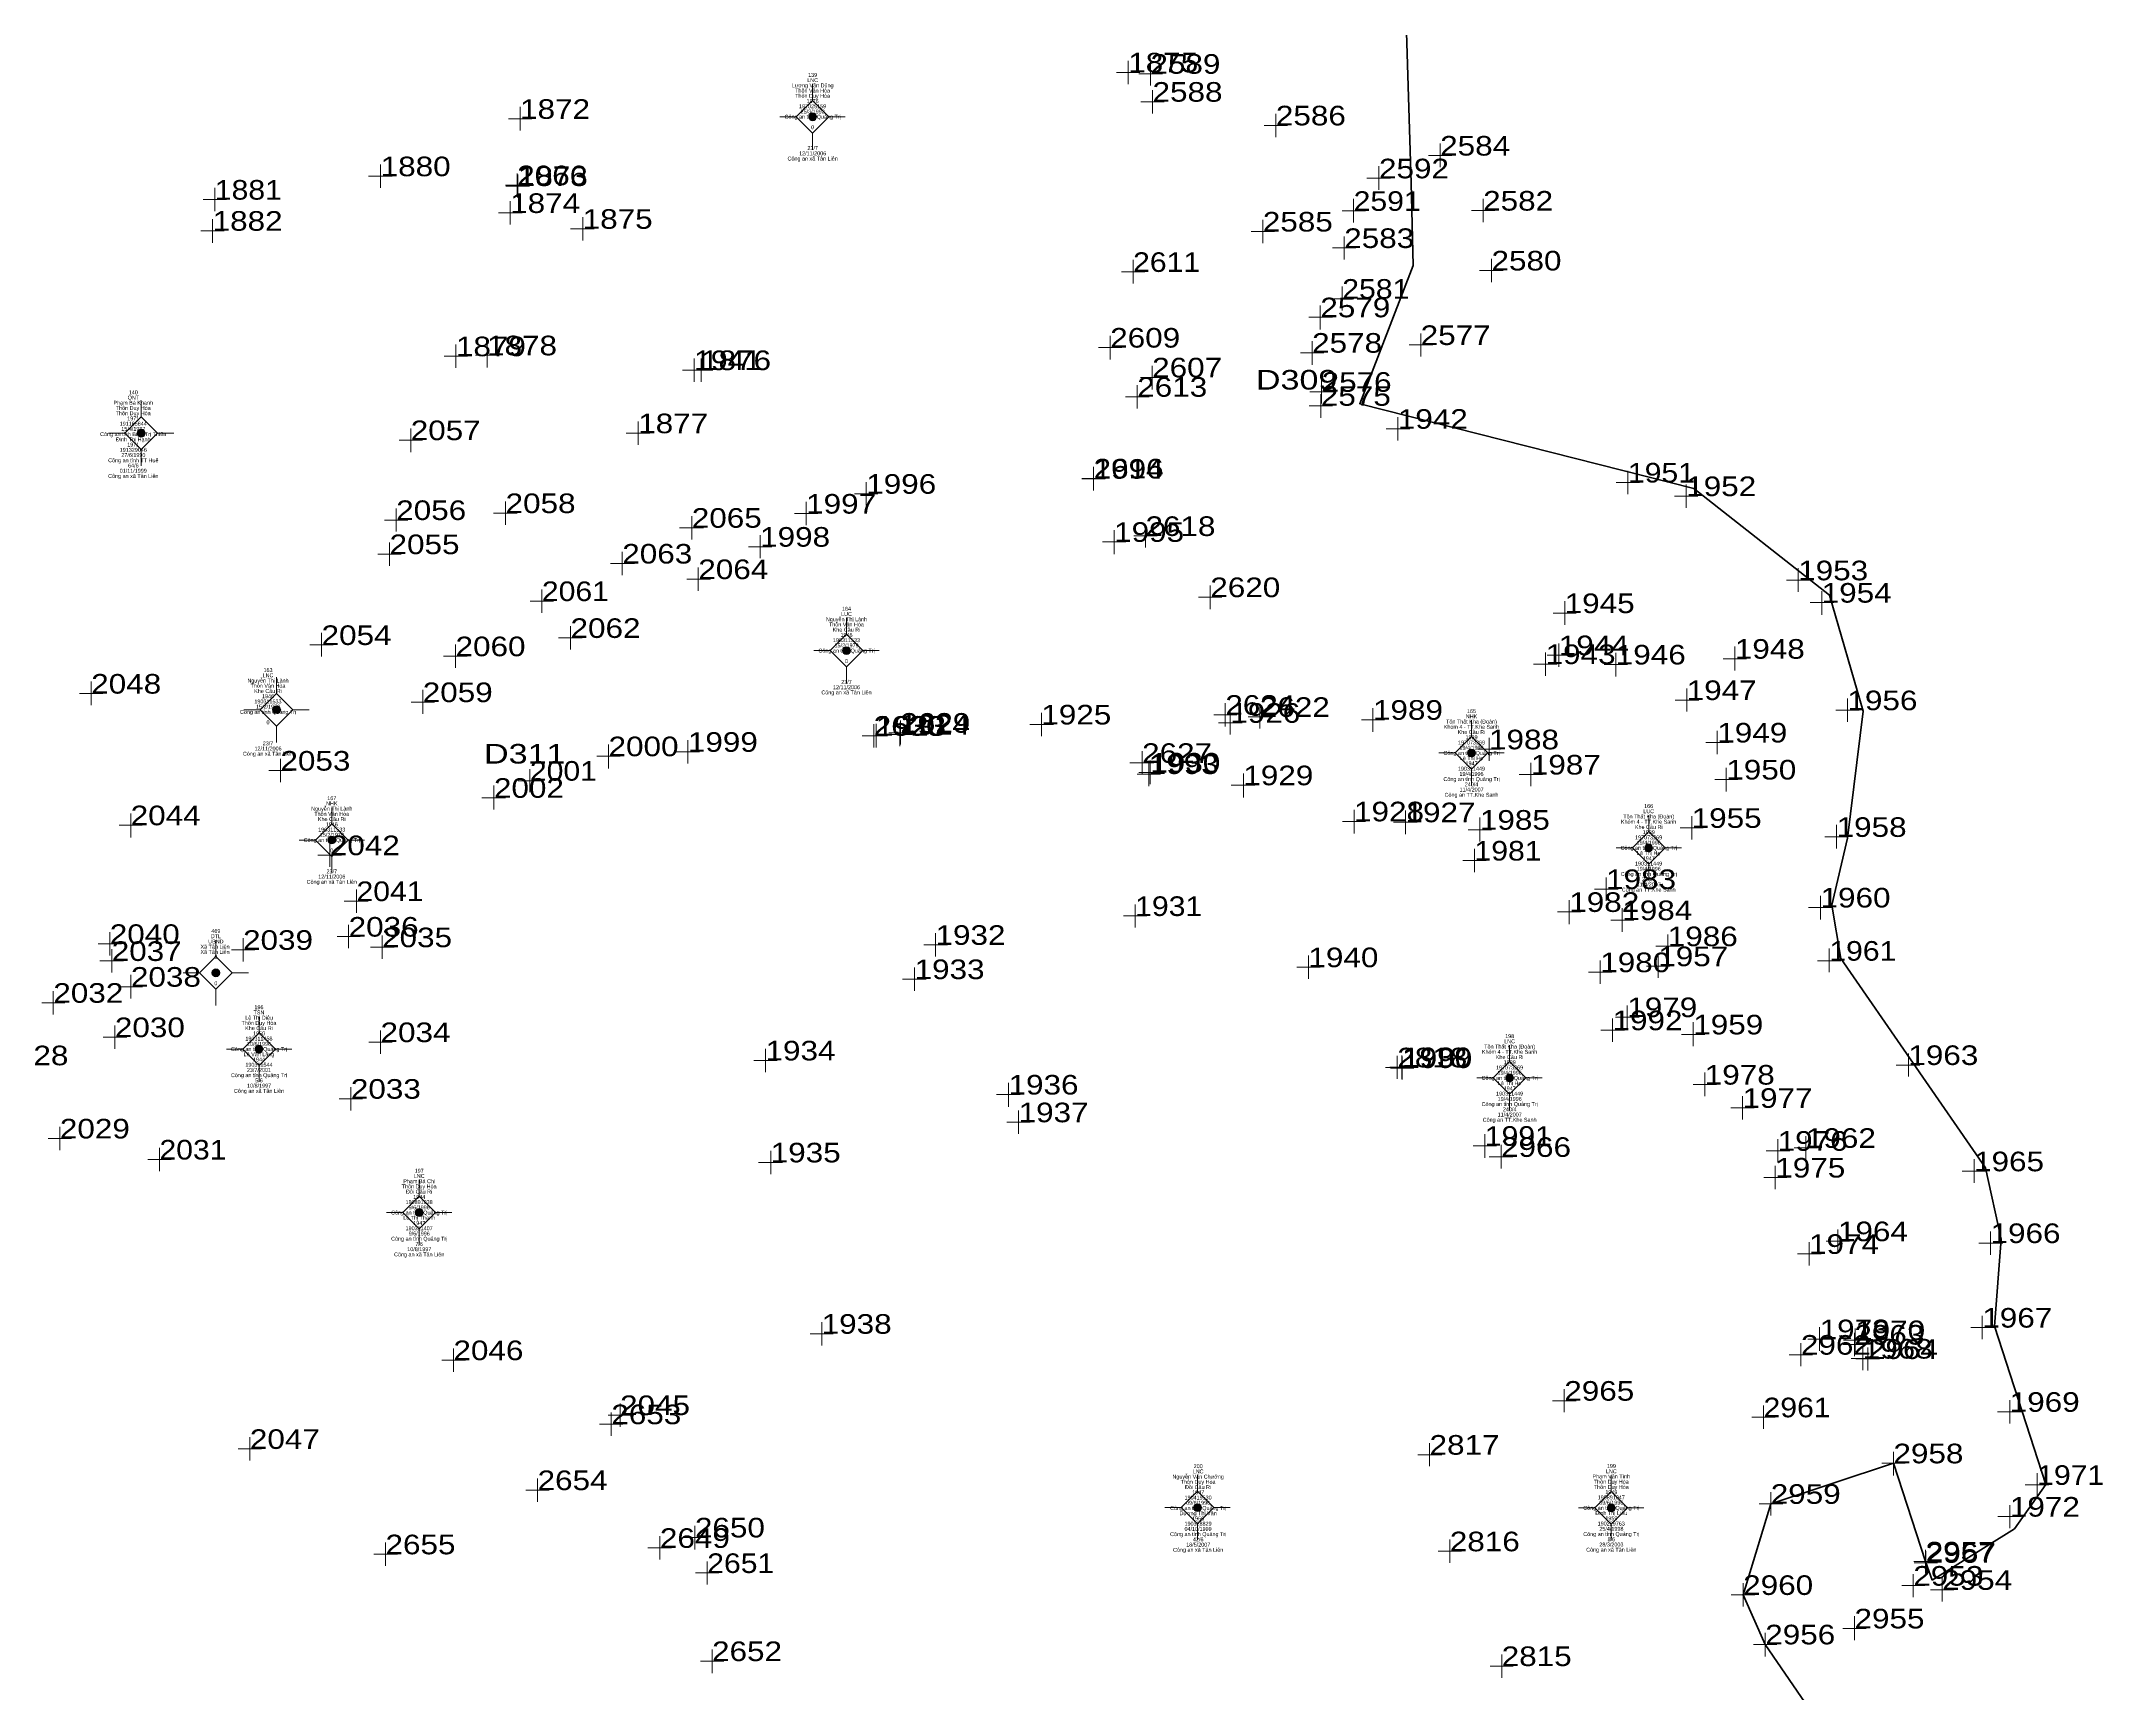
# Model space of a CAD drawing. Header units: metres. Extents: x 548949 to 550221, y 1836732 to 1838051.
# Drawn here: x 549874.5 to 550032.3, y 1837629.3 to 1837755.7 of the extents above; entities that cross this region are included whole.
import ezdxf
from ezdxf.enums import TextEntityAlignment as Align

# ---------------------------------------------------------------- set-up
doc = ezdxf.new("R2010")
doc.units = ezdxf.units.M
doc.header["$LTSCALE"] = 0.12
for name, color, linetype, lineweight in [('11', 7, 'Continuous', 13), ('4', 7, 'Continuous', 13), ('52', 7, 'Continuous', 35)]:
    doc.layers.add(name, color=color, linetype=linetype, lineweight=lineweight)
doc.layers.add('15', color=7, linetype='Continuous')
doc.layers.add('5', color=7, linetype='Continuous')

msp = doc.modelspace()

# ---------------------------------------------------------------- hatches: boundary and pattern name
at = {"layer": '11'}
for points in [[(549933.8795, 1837749.95, 1), (549933.2795, 1837749.95, 1)], [(549882.4995, 1837725.74, 1), (549881.8995, 1837725.74, 1)], [(549936.4695, 1837709.11, 1), (549935.8695, 1837709.11, 1)], [(549892.8495, 1837704.59, 1), (549892.2495, 1837704.59, 1)], [(549984.2995, 1837701.28, 1), (549983.6995, 1837701.28, 1)], [(549897.0795, 1837694.62, 1), (549896.4795, 1837694.62, 1)], [(549997.8595, 1837694.02, 1), (549997.2595, 1837694.02, 1)], [(549888.2095, 1837684.46, 1), (549887.6095, 1837684.46, 1)], [(549891.5095, 1837678.63, 1), (549890.9095, 1837678.63, 1)], [(549987.2195, 1837676.42, 1), (549986.6195, 1837676.42, 1)], [(549903.7695, 1837666.12, 1), (549903.1695, 1837666.12, 1)], [(549963.3295, 1837643.55, 1), (549962.7295, 1837643.55, 1)], [(549994.9995, 1837643.53, 1), (549994.3995, 1837643.53, 1)]]:
    msp.add_hatch(color=256, dxfattribs=at).paths.add_polyline_path(points)

# ---------------------------------------------------------------- linework, layer by layer
for p, q in [((549933.58, 1837752.45), (549933.58, 1837751.2)), ((549932.33, 1837749.95), (549931.08, 1837749.95)), ((549936.08, 1837749.95), (549934.83, 1837749.95)), ((549933.58, 1837748.7), (549933.58, 1837747.45)), ((549882.2, 1837728.24), (549882.2, 1837726.99)), ((549880.95, 1837725.74), (549879.7, 1837725.74)), ((549882.2, 1837724.49), (549882.2, 1837723.24)), ((549884.7, 1837725.74), (549883.45, 1837725.74)), ((549936.17, 1837711.61), (549936.17, 1837710.36)), ((549934.92, 1837709.11), (549933.67, 1837709.11)), ((549938.67, 1837709.11), (549937.42, 1837709.11)), ((549892.55, 1837707.09), (549892.55, 1837705.84)), ((549936.17, 1837707.86), (549936.17, 1837706.61)), ((549891.3, 1837704.59), (549890.05, 1837704.59)), ((549895.05, 1837704.59), (549893.8, 1837704.59)), ((549892.55, 1837703.34), (549892.55, 1837702.09)), ((549984, 1837703.78), (549984, 1837702.53)), ((549982.75, 1837701.28), (549981.5, 1837701.28)), ((549986.5, 1837701.28), (549985.25, 1837701.28)), ((549984, 1837700.03), (549984, 1837698.78)), ((549896.78, 1837697.12), (549896.78, 1837695.87)), ((549997.56, 1837696.52), (549997.56, 1837695.27)), ((549895.53, 1837694.62), (549894.28, 1837694.62)), ((549899.28, 1837694.62), (549898.03, 1837694.62)), ((549896.78, 1837693.37), (549896.78, 1837692.12)), ((549996.31, 1837694.02), (549995.06, 1837694.02)), ((549997.56, 1837692.77), (549997.56, 1837691.52)), ((550000.06, 1837694.02), (549998.81, 1837694.02)), ((549887.91, 1837686.96), (549887.91, 1837685.71)), ((549886.66, 1837684.46), (549885.41, 1837684.46)), ((549890.41, 1837684.46), (549889.16, 1837684.46)), ((549887.91, 1837683.21), (549887.91, 1837681.96)), ((549891.21, 1837681.13), (549891.21, 1837679.88)), ((549889.96, 1837678.63), (549888.71, 1837678.63)), ((549893.71, 1837678.63), (549892.46, 1837678.63)), ((549986.92, 1837678.92), (549986.92, 1837677.67)), ((549891.21, 1837677.38), (549891.21, 1837676.13)), ((549985.67, 1837676.42), (549984.42, 1837676.42)), ((549989.42, 1837676.42), (549988.17, 1837676.42)), ((549986.92, 1837675.17), (549986.92, 1837673.92)), ((549903.47, 1837668.62), (549903.47, 1837667.37)), ((549902.22, 1837666.12), (549900.97, 1837666.12)), ((549905.97, 1837666.12), (549904.72, 1837666.12)), ((549903.47, 1837664.87), (549903.47, 1837663.62)), ((549963.03, 1837646.05), (549963.03, 1837644.8)), ((549994.7, 1837646.03), (549994.7, 1837644.78)), ((549961.78, 1837643.55), (549960.53, 1837643.55)), ((549963.03, 1837642.3), (549963.03, 1837641.05)), ((549965.53, 1837643.55), (549964.28, 1837643.55)), ((549993.45, 1837643.53), (549992.2, 1837643.53)), ((549994.7, 1837642.28), (549994.7, 1837641.03)), ((549997.2, 1837643.53), (549995.95, 1837643.53))]:
    msp.add_line(p, q, dxfattribs=at)
for points in [[(549933.58, 1837751.2), (549932.33, 1837749.95), (549933.58, 1837748.7), (549934.83, 1837749.95)], [(549882.2, 1837726.99), (549880.95, 1837725.74), (549882.2, 1837724.49), (549883.45, 1837725.74)], [(549936.17, 1837710.36), (549934.92, 1837709.11), (549936.17, 1837707.86), (549937.42, 1837709.11)], [(549892.55, 1837705.84), (549891.3, 1837704.59), (549892.55, 1837703.34), (549893.8, 1837704.59)], [(549984, 1837702.53), (549982.75, 1837701.28), (549984, 1837700.03), (549985.25, 1837701.28)], [(549896.78, 1837695.87), (549895.53, 1837694.62), (549896.78, 1837693.37), (549898.03, 1837694.62)], [(549997.56, 1837695.27), (549996.31, 1837694.02), (549997.56, 1837692.77), (549998.81, 1837694.02)], [(549887.91, 1837685.71), (549886.66, 1837684.46), (549887.91, 1837683.21), (549889.16, 1837684.46)], [(549891.21, 1837679.88), (549889.96, 1837678.63), (549891.21, 1837677.38), (549892.46, 1837678.63)], [(549986.92, 1837677.67), (549985.67, 1837676.42), (549986.92, 1837675.17), (549988.17, 1837676.42)], [(549903.47, 1837667.37), (549902.22, 1837666.12), (549903.47, 1837664.87), (549904.72, 1837666.12)], [(549963.03, 1837644.8), (549961.78, 1837643.55), (549963.03, 1837642.3), (549964.28, 1837643.55)], [(549994.7, 1837644.78), (549993.45, 1837643.53), (549994.7, 1837642.28), (549995.95, 1837643.53)]]:
    msp.add_lwpolyline(points, close=True, dxfattribs=at)
for centre in [(549933.5795, 1837749.95), (549882.1995, 1837725.74), (549936.1695, 1837709.11), (549892.5495, 1837704.59), (549983.9995, 1837701.28), (549896.7795, 1837694.62), (549997.5595, 1837694.02), (549887.9095, 1837684.46), (549891.2095, 1837678.63), (549986.9195, 1837676.42), (549903.4695, 1837666.12), (549963.0295, 1837643.55), (549994.6995, 1837643.53)]:
    msp.add_circle(centre, 0.3, dxfattribs=at)
at = {"layer": '4'}
for p, q in [((549958.62, 1837753.34), (549956.84, 1837753.34)), ((549957.73, 1837752.45), (549957.73, 1837754.23)), ((549960.36, 1837753.24), (549958.54, 1837753.24)), ((549959.43, 1837752.35), (549959.43, 1837754.13)), ((549959.59, 1837750.21), (549959.59, 1837751.99)), ((549912.08, 1837749.79), (549910.3, 1837749.79)), ((549911.19, 1837748.9), (549911.19, 1837750.72)), ((549960.48, 1837751.1), (549958.7, 1837751.1)), ((549969.03, 1837748.4), (549969.03, 1837750.18)), ((549969.92, 1837749.29), (549968.14, 1837749.29)), ((549982.49, 1837746.98), (549980.71, 1837746.98)), ((549981.6, 1837746.09), (549981.6, 1837747.9)), ((549901.41, 1837745.4), (549899.6, 1837745.4)), ((549900.52, 1837744.51), (549900.52, 1837746.29)), ((549910.97, 1837743.82), (549910.97, 1837745.6)), ((549911.02, 1837743.76), (549911.02, 1837745.54)), ((549977.81, 1837745.24), (549976, 1837745.24)), ((549976.92, 1837744.35), (549976.92, 1837746.16)), ((549888.72, 1837743.61), (549886.94, 1837743.61)), ((549887.83, 1837742.72), (549887.83, 1837744.5)), ((549911.86, 1837744.71), (549910.08, 1837744.71)), ((549911.91, 1837744.65), (549910.1, 1837744.65)), ((549910.43, 1837741.7), (549910.43, 1837743.48)), ((549974.98, 1837741.86), (549974.98, 1837743.68)), ((549984.89, 1837741.88), (549984.89, 1837743.66)), ((549887.66, 1837740.3), (549887.66, 1837742.12)), ((549911.36, 1837742.59), (549909.54, 1837742.59)), ((549915.98, 1837740.49), (549915.98, 1837742.27)), ((549968.03, 1837740.28), (549968.03, 1837742.06)), ((549975.9, 1837742.75), (549974.09, 1837742.75)), ((549985.78, 1837742.77), (549984, 1837742.77)), ((549888.55, 1837741.23), (549886.77, 1837741.23)), ((549916.87, 1837741.38), (549915.06, 1837741.38)), ((549968.92, 1837741.17), (549967.14, 1837741.17)), ((549974.26, 1837739.02), (549974.26, 1837740.8)), ((549958.1, 1837737.19), (549958.1, 1837739)), ((549975.15, 1837739.91), (549973.37, 1837739.91)), ((549985.53, 1837737.3), (549985.53, 1837739.08)), ((549958.99, 1837738.08), (549957.21, 1837738.08)), ((549974.11, 1837735.14), (549974.11, 1837736.96)), ((549986.42, 1837738.19), (549984.6, 1837738.19)), ((549972.43, 1837733.68), (549972.43, 1837735.5)), ((549975, 1837736.03), (549973.18, 1837736.03)), ((549973.36, 1837734.61), (549971.54, 1837734.61)), ((549906.28, 1837730.74), (549906.28, 1837732.52)), ((549908.66, 1837730.78), (549908.66, 1837732.59)), ((549957.24, 1837732.29), (549955.46, 1837732.29)), ((549956.35, 1837731.39), (549956.35, 1837733.18)), ((549971.8, 1837730.98), (549971.8, 1837732.79)), ((549981.04, 1837732.49), (549979.22, 1837732.49)), ((549980.11, 1837731.6), (549980.11, 1837733.38)), ((549907.17, 1837731.63), (549905.39, 1837731.63)), ((549909.58, 1837731.7), (549907.77, 1837731.7)), ((549924.51, 1837729.68), (549924.51, 1837731.46)), ((549925.04, 1837729.68), (549925.04, 1837731.46)), ((549959.56, 1837729.08), (549959.56, 1837730.9)), ((549972.69, 1837731.9), (549970.91, 1837731.9)), ((549925.4, 1837730.57), (549923.62, 1837730.57)), ((549925.93, 1837730.57), (549924.15, 1837730.57)), ((549958.42, 1837727.64), (549958.42, 1837729.42)), ((549960.48, 1837730.01), (549958.67, 1837730.01)), ((549972.53, 1837728.02), (549972.53, 1837729.84)), ((549959.34, 1837728.53), (549957.53, 1837728.53)), ((549973.36, 1837727.84), (549971.58, 1837727.84)), ((549973.43, 1837728.91), (549971.64, 1837728.91)), ((549972.47, 1837726.91), (549972.47, 1837728.73)), ((549902.82, 1837724.28), (549902.82, 1837726.1)), ((549920.23, 1837724.85), (549920.23, 1837726.63)), ((549979.28, 1837726.08), (549977.47, 1837726.08)), ((549978.36, 1837725.19), (549978.36, 1837726.97)), ((549903.71, 1837725.21), (549901.93, 1837725.21)), ((549921.12, 1837725.74), (549919.3, 1837725.74)), ((549955.08, 1837721.37), (549955.08, 1837723.18)), ((549955.08, 1837721.39), (549955.08, 1837723.17)), ((549995.97, 1837721.08), (549995.97, 1837722.86)), ((549937.68, 1837720.22), (549937.68, 1837722)), ((549956, 1837722.28), (549954.19, 1837722.28)), ((549955.97, 1837722.26), (549954.19, 1837722.26)), ((549996.86, 1837721.97), (549995.08, 1837721.97)), ((550000.43, 1837720.04), (550000.43, 1837721.82)), ((549901.71, 1837718.21), (549901.71, 1837719.99)), ((549910.97, 1837719.63), (549909.16, 1837719.63)), ((549910.08, 1837718.74), (549910.08, 1837720.52)), ((549933.97, 1837719.59), (549932.19, 1837719.59)), ((549933.08, 1837718.7), (549933.08, 1837720.48)), ((549938.57, 1837721.11), (549936.79, 1837721.11)), ((550001.32, 1837720.93), (549999.54, 1837720.93)), ((549902.6, 1837719.1), (549900.82, 1837719.1)), ((549925.22, 1837718.51), (549923.4, 1837718.51)), ((549924.33, 1837717.62), (549924.33, 1837719.4)), ((549956.65, 1837716.5), (549956.65, 1837718.32)), ((549959.05, 1837716.99), (549959.05, 1837718.77)), ((549902.09, 1837716.49), (549900.31, 1837716.49)), ((549901.2, 1837715.6), (549901.2, 1837717.38)), ((549919.01, 1837714.88), (549919.01, 1837716.66)), ((549930.45, 1837717.06), (549928.67, 1837717.06)), ((549929.56, 1837716.17), (549929.56, 1837717.95)), ((549957.54, 1837717.43), (549955.76, 1837717.43)), ((549959.94, 1837717.88), (549958.16, 1837717.88)), ((549919.94, 1837715.77), (549918.12, 1837715.77)), ((549924.83, 1837713.69), (549924.83, 1837715.47)), ((550009, 1837713.6), (550009, 1837715.42)), ((549912.86, 1837712.01), (549912.86, 1837713.79)), ((549925.76, 1837714.58), (549923.94, 1837714.58)), ((549964.01, 1837712.28), (549964.01, 1837714.09)), ((550009.92, 1837714.49), (550008.11, 1837714.49)), ((550010.8, 1837711.86), (550010.8, 1837713.67)), ((549913.75, 1837712.9), (549911.97, 1837712.9)), ((549964.9, 1837713.2), (549963.12, 1837713.2)), ((549992.02, 1837711.98), (549990.24, 1837711.98)), ((549991.13, 1837711.09), (549991.13, 1837712.9)), ((550011.72, 1837712.78), (550009.91, 1837712.78)), ((549896, 1837708.65), (549896, 1837710.47)), ((549915.05, 1837709.19), (549915.05, 1837710.97)), ((549896.89, 1837709.54), (549895.11, 1837709.54)), ((549907.14, 1837708.68), (549905.32, 1837708.68)), ((549906.25, 1837707.79), (549906.25, 1837709.57)), ((549915.94, 1837710.08), (549914.12, 1837710.08)), ((549989.67, 1837707.19), (549989.67, 1837708.97)), ((549991.57, 1837708.76), (549989.79, 1837708.76)), ((549990.68, 1837707.87), (549990.68, 1837709.65)), ((549995.04, 1837707.12), (549995.04, 1837708.94)), ((550004.15, 1837707.6), (550004.15, 1837709.42)), ((549990.56, 1837708.08), (549988.74, 1837708.08)), ((549995.93, 1837708.05), (549994.15, 1837708.05)), ((550005.04, 1837708.49), (550003.26, 1837708.49)), ((549879.26, 1837705.82), (549877.48, 1837705.82)), ((549878.37, 1837704.93), (549878.37, 1837706.74)), ((549903.74, 1837704.28), (549903.74, 1837706.1)), ((550000.47, 1837704.44), (550000.47, 1837706.22)), ((550012.77, 1837703.66), (550012.77, 1837705.44)), ((549904.64, 1837705.17), (549902.85, 1837705.17)), ((549951.08, 1837702.57), (549951.08, 1837704.35)), ((549966.05, 1837704.2), (549964.27, 1837704.2)), ((549965.16, 1837703.31), (549965.16, 1837705.09)), ((549965.54, 1837702.7), (549965.54, 1837704.48)), ((549968.69, 1837704.04), (549966.91, 1837704.04)), ((549967.8, 1837703.14), (549967.8, 1837704.93)), ((549977.35, 1837703.82), (549975.57, 1837703.82)), ((549976.46, 1837702.9), (549976.46, 1837704.71)), ((550001.4, 1837705.33), (549999.58, 1837705.33)), ((550013.66, 1837704.55), (550011.88, 1837704.55)), ((549924.03, 1837700.48), (549924.03, 1837702.26)), ((549939.18, 1837702.6), (549937.36, 1837702.6)), ((549939.32, 1837702.6), (549937.54, 1837702.6)), ((549938.25, 1837701.71), (549938.25, 1837703.49)), ((549938.43, 1837701.71), (549938.43, 1837703.52)), ((549941.19, 1837702.69), (549939.37, 1837702.69)), ((549941.18, 1837702.83), (549939.4, 1837702.83)), ((549940.26, 1837701.8), (549940.26, 1837703.58)), ((549940.29, 1837701.94), (549940.29, 1837703.76)), ((549952, 1837703.46), (549950.19, 1837703.46)), ((549966.46, 1837703.59), (549964.65, 1837703.59)), ((549985.34, 1837700.67), (549985.34, 1837702.45)), ((550002.81, 1837701.19), (550002.81, 1837702.97)), ((549892.85, 1837699.04), (549892.85, 1837700.82)), ((549918.85, 1837701.03), (549917.07, 1837701.03)), ((549917.96, 1837700.1), (549917.96, 1837701.92)), ((549924.92, 1837701.37), (549923.14, 1837701.37)), ((549958.79, 1837699.63), (549958.79, 1837701.41)), ((549959.42, 1837698.89), (549959.42, 1837700.7)), ((549986.23, 1837701.56), (549984.45, 1837701.56)), ((550003.7, 1837702.08), (550001.92, 1837702.08)), ((549893.74, 1837699.93), (549891.96, 1837699.93)), ((549912.83, 1837699.16), (549911.05, 1837699.16)), ((549911.94, 1837698.27), (549911.94, 1837700.05)), ((549959.68, 1837700.52), (549957.86, 1837700.52)), ((549960.19, 1837699.67), (549958.41, 1837699.67)), ((549960.34, 1837699.78), (549958.53, 1837699.78)), ((549959.3, 1837698.74), (549959.3, 1837700.56)), ((549966.54, 1837697.88), (549966.54, 1837699.7)), ((549989.43, 1837699.63), (549987.65, 1837699.63)), ((549988.54, 1837698.74), (549988.54, 1837700.52)), ((550004.39, 1837699.25), (550002.61, 1837699.25)), ((550003.5, 1837698.32), (550003.5, 1837700.14)), ((549910.08, 1837697.85), (549908.26, 1837697.85)), ((549909.19, 1837696.96), (549909.19, 1837698.78)), ((549967.43, 1837698.81), (549965.62, 1837698.81)), ((549881.39, 1837694.82), (549881.39, 1837696.64)), ((549975.9, 1837696.05), (549974.12, 1837696.05)), ((549975.01, 1837695.12), (549975.01, 1837696.94)), ((549979.84, 1837695.98), (549978.02, 1837695.98)), ((549978.95, 1837695.06), (549978.95, 1837696.87)), ((549984.64, 1837694.52), (549984.64, 1837696.34)), ((550000.85, 1837694.66), (550000.85, 1837696.44)), ((549882.28, 1837695.75), (549880.5, 1837695.75)), ((549896.63, 1837692.57), (549896.63, 1837694.35)), ((549985.53, 1837695.41), (549983.75, 1837695.41)), ((550001.74, 1837695.55), (549999.96, 1837695.55)), ((550012.83, 1837694.86), (550011.05, 1837694.86)), ((550011.94, 1837693.97), (550011.94, 1837695.78)), ((549897.52, 1837693.46), (549895.7, 1837693.46)), ((549985.12, 1837693.05), (549983.34, 1837693.05)), ((549984.23, 1837692.16), (549984.23, 1837693.94)), ((549994.3, 1837689.98), (549994.3, 1837691.76)), ((549899.56, 1837689.95), (549897.74, 1837689.95)), ((549898.67, 1837689.06), (549898.67, 1837690.84)), ((549958.26, 1837687.92), (549958.26, 1837689.7)), ((549991.48, 1837688.19), (549991.48, 1837690.01)), ((549995.22, 1837690.87), (549993.41, 1837690.87)), ((550010.71, 1837688.53), (550010.71, 1837690.35)), ((549898.07, 1837686.34), (549898.07, 1837688.12)), ((549959.15, 1837688.81), (549957.36, 1837688.81)), ((549992.37, 1837689.12), (549990.59, 1837689.12)), ((549996.43, 1837688.49), (549994.65, 1837688.49)), ((549995.54, 1837687.6), (549995.54, 1837689.42)), ((550011.6, 1837689.46), (550009.78, 1837689.46)), ((549880.68, 1837686.67), (549878.9, 1837686.67)), ((549879.79, 1837685.78), (549879.79, 1837687.56)), ((549889.99, 1837685.33), (549889.99, 1837687.11)), ((549898.96, 1837687.23), (549897.18, 1837687.23)), ((549900.63, 1837685.53), (549900.63, 1837687.31)), ((549943.9, 1837686.6), (549942.09, 1837686.6)), ((549942.98, 1837685.71), (549942.98, 1837687.49)), ((549999.91, 1837686.5), (549998.1, 1837686.5)), ((549999.02, 1837685.58), (549999.02, 1837687.39)), ((549880.83, 1837685.37), (549879.02, 1837685.37)), ((549879.94, 1837684.48), (549879.94, 1837686.26)), ((549890.88, 1837686.22), (549889.1, 1837686.22)), ((549901.56, 1837686.42), (549899.74, 1837686.42)), ((549941.38, 1837683.09), (549941.38, 1837684.87)), ((549972.41, 1837684.89), (549970.63, 1837684.89)), ((549971.52, 1837684), (549971.52, 1837685.78)), ((549993.85, 1837683.62), (549993.85, 1837685.4)), ((549999.18, 1837684.97), (549997.4, 1837684.97)), ((549998.29, 1837684.08), (549998.29, 1837685.86)), ((550012.27, 1837685.39), (550010.49, 1837685.39)), ((550011.38, 1837684.5), (550011.38, 1837686.32)), ((549882.3, 1837683.4), (549880.48, 1837683.4)), ((549881.41, 1837682.51), (549881.41, 1837684.32)), ((549942.27, 1837683.98), (549940.46, 1837683.98)), ((549994.74, 1837684.51), (549992.96, 1837684.51)), ((549876.36, 1837682.17), (549874.58, 1837682.17)), ((549875.47, 1837681.28), (549875.47, 1837683.06)), ((549995.92, 1837680.14), (549995.92, 1837681.96)), ((549880.18, 1837678.65), (549880.18, 1837680.43)), ((549994.79, 1837679.18), (549994.79, 1837680.96)), ((549996.84, 1837681.07), (549995.03, 1837681.07)), ((550000.97, 1837678.86), (550000.97, 1837680.68)), ((549881.1, 1837679.54), (549879.29, 1837679.54)), ((549901.4, 1837679.16), (549899.62, 1837679.16)), ((549900.51, 1837678.27), (549900.51, 1837680.05)), ((549929.97, 1837676.87), (549929.97, 1837678.65)), ((549995.72, 1837680.07), (549993.9, 1837680.07)), ((550001.86, 1837679.75), (550000.08, 1837679.75)), ((549930.86, 1837677.76), (549929.07, 1837677.76)), ((549979.21, 1837677.23), (549977.43, 1837677.23)), ((549979.57, 1837677.24), (549977.76, 1837677.24)), ((549979.59, 1837677.18), (549977.81, 1837677.18)), ((549978.32, 1837676.34), (549978.32, 1837678.12)), ((549978.68, 1837676.32), (549978.68, 1837678.13)), ((549978.7, 1837676.29), (549978.7, 1837678.07)), ((550018.32, 1837677.41), (550016.5, 1837677.41)), ((550017.43, 1837676.52), (550017.43, 1837678.3)), ((549898.24, 1837673.94), (549898.24, 1837675.72)), ((549948.57, 1837674.22), (549948.57, 1837676.04)), ((550002.74, 1837675.91), (550000.96, 1837675.91)), ((550001.85, 1837675.02), (550001.85, 1837676.84)), ((549899.13, 1837674.83), (549897.35, 1837674.83)), ((549949.46, 1837675.15), (549947.64, 1837675.15)), ((549949.34, 1837672.14), (549949.34, 1837673.92)), ((550005.63, 1837674.13), (550003.85, 1837674.13)), ((550004.74, 1837673.24), (550004.74, 1837675.02)), ((549875.97, 1837670.9), (549875.97, 1837672.68)), ((549950.23, 1837673.03), (549948.45, 1837673.03)), ((549876.86, 1837671.79), (549875.07, 1837671.79)), ((549883.59, 1837669.29), (549883.59, 1837671.07)), ((549930.37, 1837669.07), (549930.37, 1837670.85)), ((549985.91, 1837671.23), (549984.13, 1837671.23)), ((549985.02, 1837670.3), (549985.02, 1837672.12)), ((549986.26, 1837669.49), (549986.26, 1837671.3)), ((550008.36, 1837670.85), (550006.54, 1837670.85)), ((550007.43, 1837669.96), (550007.43, 1837671.74)), ((550010.48, 1837671.07), (550008.7, 1837671.07)), ((550009.59, 1837670.18), (550009.59, 1837671.96)), ((549884.48, 1837670.18), (549882.7, 1837670.18)), ((549931.26, 1837669.96), (549929.44, 1837669.96)), ((549987.15, 1837670.38), (549985.36, 1837670.38)), ((550007.25, 1837667.91), (550007.25, 1837669.69)), ((550023.35, 1837669.28), (550021.54, 1837669.28)), ((550022.46, 1837668.39), (550022.46, 1837670.2)), ((550008.14, 1837668.8), (550006.36, 1837668.8)), ((550012.04, 1837663.04), (550012.04, 1837664.82)), ((550023.72, 1837662.9), (550023.72, 1837664.68)), ((550010.76, 1837662.96), (550008.94, 1837662.96)), ((550009.83, 1837662.07), (550009.83, 1837663.85)), ((550012.93, 1837663.93), (550011.15, 1837663.93)), ((550024.65, 1837663.79), (550022.83, 1837663.79)), ((550023.09, 1837656.43), (550023.09, 1837658.21)), ((549935.16, 1837656.85), (549933.38, 1837656.85)), ((549934.27, 1837655.96), (549934.27, 1837657.74)), ((550010.64, 1837655.54), (550010.64, 1837657.36)), ((550013.3, 1837655.13), (550013.3, 1837656.91)), ((550013.36, 1837655.47), (550013.36, 1837657.25)), ((550024.02, 1837657.32), (550022.2, 1837657.32)), ((549906.09, 1837653.94), (549906.09, 1837655.72)), ((550010.1, 1837655.25), (550008.32, 1837655.25)), ((550009.21, 1837654.36), (550009.21, 1837656.14)), ((550011.53, 1837656.43), (550009.75, 1837656.43)), ((550014.19, 1837656.02), (550012.41, 1837656.02)), ((550014.25, 1837656.36), (550012.47, 1837656.36)), ((550014.83, 1837654.95), (550013.05, 1837654.95)), ((550015.23, 1837654.92), (550013.42, 1837654.92)), ((550013.94, 1837654.06), (550013.94, 1837655.84)), ((550014.34, 1837654.03), (550014.34, 1837655.81)), ((549907.02, 1837654.83), (549905.2, 1837654.83)), ((549992.02, 1837651.73), (549990.21, 1837651.73)), ((549991.1, 1837650.84), (549991.1, 1837652.62)), ((550025.19, 1837649.99), (550025.19, 1837651.77)), ((549919.73, 1837650.63), (549917.92, 1837650.63)), ((549918.17, 1837649.04), (549918.17, 1837650.82)), ((549918.84, 1837649.74), (549918.84, 1837651.52)), ((550007.24, 1837650.46), (550005.46, 1837650.46)), ((550006.35, 1837649.57), (550006.35, 1837651.35)), ((550026.08, 1837650.88), (550024.26, 1837650.88)), ((549890.51, 1837647.15), (549890.51, 1837648.93)), ((549919.06, 1837649.93), (549917.28, 1837649.93)), ((549891.4, 1837648.04), (549889.62, 1837648.04)), ((549981.72, 1837647.6), (549979.9, 1837647.6)), ((549980.79, 1837646.71), (549980.79, 1837648.49)), ((550016.29, 1837646.02), (550016.29, 1837647.83)), ((549912.53, 1837644), (549912.53, 1837645.78)), ((550017.18, 1837646.94), (550015.4, 1837646.94)), ((550027.29, 1837644.4), (550027.29, 1837646.18)), ((549913.42, 1837644.89), (549911.64, 1837644.89)), ((550007.82, 1837643.84), (550006.01, 1837643.84)), ((550006.9, 1837642.95), (550006.9, 1837644.73)), ((550028.18, 1837645.29), (550026.36, 1837645.29)), ((550026.09, 1837642.86), (550024.28, 1837642.86)), ((550025.2, 1837641.97), (550025.2, 1837643.75)), ((549900.89, 1837639.09), (549900.89, 1837640.87)), ((549921.89, 1837639.58), (549921.89, 1837641.36)), ((549925.46, 1837641.27), (549923.68, 1837641.27)), ((549924.57, 1837640.34), (549924.57, 1837642.16)), ((549982.34, 1837639.32), (549982.34, 1837641.1)), ((549901.82, 1837639.98), (549900, 1837639.98)), ((549922.78, 1837640.47), (549920.96, 1837640.47)), ((549925.51, 1837637.66), (549925.51, 1837639.44)), ((549983.23, 1837640.21), (549981.45, 1837640.21)), ((550019.64, 1837639.43), (550017.86, 1837639.43)), ((550019.66, 1837639.33), (550017.88, 1837639.33)), ((550018.75, 1837638.54), (550018.75, 1837640.32)), ((550018.77, 1837638.4), (550018.77, 1837640.22)), ((549926.4, 1837638.55), (549924.62, 1837638.55)), ((550004.79, 1837635.98), (550004.79, 1837637.76)), ((550018.7, 1837637.58), (550016.92, 1837637.58)), ((550017.81, 1837636.69), (550017.81, 1837638.47)), ((550020.02, 1837636.37), (550020.02, 1837638.15)), ((550005.68, 1837636.87), (550003.86, 1837636.87)), ((550020.91, 1837637.26), (550019.13, 1837637.26)), ((550013.31, 1837633.42), (550013.31, 1837635.24)), ((550007.37, 1837633.09), (550005.59, 1837633.09)), ((550006.48, 1837632.16), (550006.48, 1837633.98)), ((550014.2, 1837634.31), (550012.42, 1837634.31)), ((549926.77, 1837631.81), (549924.99, 1837631.81)), ((549925.88, 1837630.88), (549925.88, 1837632.7)), ((549987.2, 1837631.43), (549985.42, 1837631.43)), ((549986.31, 1837630.54), (549986.31, 1837632.32))]:
    msp.add_line(p, q, dxfattribs=at)
at = {"layer": '52'}
for points in [[(549951.61, 1837833.33), (549957.91, 1837824.12), (549962.68, 1837819.52), (549965.58, 1837811.51), (549973.58, 1837794.98), (549979.54, 1837786.63), (549980.22, 1837776.23), (549978.86, 1837761.4), (549979.37, 1837744.86), (549979.54, 1837738.57), (549975.45, 1837728), (550001.01, 1837721.52), (550011.4, 1837713.34), (550013.96, 1837704.47), (550012.77, 1837694.76), (550011.57, 1837689.64), (550012.26, 1837685.55), (550023.34, 1837669.54), (550024.53, 1837664.08), (550024.02, 1837657.43), (550027.94, 1837645.33), (550025.55, 1837641.92), (550019.25, 1837638)], [(550019.25, 1837638), (550018.75, 1837639.43), (550016.29, 1837646.94), (550006.9, 1837643.84), (550004.79, 1837636.87)], [(550004.79, 1837636.87), (550006.48, 1837633.09), (550016.55, 1837618.39)]]:
    msp.add_lwpolyline(points, dxfattribs=at)

# ---------------------------------------------------------------- texts
at = {"layer": '15'}
for s, width, p in [('LNC', 0.95, (549933.58, 1837752.6)), ('139', 0.95, (549933.58, 1837753)), ('1976', 0.95, (549933.58, 1837751)), ('25/3/1992', 0.95, (549933.58, 1837750.2)), ('0', 0.9, (549933.58, 1837749)), ('12/11/2006', 0.95, (549933.58, 1837747)), ('23/7', 0.95, (549933.58, 1837747.4)), ('140', 0.95, (549881.59, 1837728.72)), ('1971', 0.9, (549881.585, 1837726.72)), ('191329046', 0.95, (549881.59, 1837724.32)), ('1971', 0.9, (549881.585, 1837724.72)), ('64/6', 0.95, (549881.595, 1837723.12)), ('LUC', 0.95, (549936.17, 1837711.76)), ('164', 0.95, (549936.17, 1837712.16)), ('1946', 0.95, (549936.17, 1837710.16)), ('LNC', 0.95, (549891.9, 1837707.07)), ('163', 0.95, (549891.9, 1837707.47)), ('0', 0.9, (549936.17, 1837708.16)), ('1946', 0.95, (549891.9, 1837705.47)), ('12/11/2006', 0.95, (549936.17, 1837706.16)), ('23/7', 0.95, (549936.17, 1837706.56)), ('165', 0.95, (549984, 1837704.33)), ('0', 0.9, (549891.9, 1837703.47)), ('1939', 0.95, (549984.005, 1837702.33)), ('12/11/2006', 0.95, (549891.9, 1837701.47)), ('23/7', 0.95, (549891.9, 1837701.87)), ('19/4/1996', 0.95, (549984, 1837701.53)), ('1947', 0.95, (549984.005, 1837700.33)), ('19/4/1996', 0.95, (549984, 1837699.53)), ('167', 0.95, (549896.78, 1837697.67)), ('240/4', 0.95, (549984, 1837698.73)), ('1946', 0.95, (549896.78, 1837695.67)), ('LUC', 0.95, (549997.56, 1837696.67)), ('166', 0.95, (549997.555, 1837697.07)), ('19/4/1996', 0.95, (549997.56, 1837694.27)), ('1939', 0.95, (549997.565, 1837695.07)), ('0', 0.9, (549896.78, 1837693.67)), ('1947', 0.95, (549997.565, 1837693.07)), ('12/11/2006', 0.95, (549896.78, 1837691.67)), ('23/7', 0.95, (549896.78, 1837692.07)), ('19/4/1996', 0.95, (549997.56, 1837692.27)), ('240/4', 0.95, (549997.56, 1837691.47)), ('UBND', 0.95, (549887.91, 1837686.71)), ('DTL', 0.95, (549887.91, 1837687.11)), ('469', 0.95, (549887.91, 1837687.51)), ('0', 0.9, (549887.91, 1837685.51)), ('0', 0.9, (549887.91, 1837683.51)), ('196', 0.95, (549891.205, 1837681.68)), ('Lê Thị Diệu', 0.95, (549891.215, 1837680.88)), ('TSN', 0.95, (549891.205, 1837681.28)), ('10/6/1996', 0.95, (549891.21, 1837678.88)), ('1950', 0.95, (549891.215, 1837679.68)), ('LNC', 0.95, (549986.92, 1837679.07)), ('198', 0.95, (549986.92, 1837679.47)), ('23/7/2001', 0.95, (549891.205, 1837676.88)), ('1944', 0.95, (549891.215, 1837677.68)), ('19/4/1996', 0.95, (549986.92, 1837676.67)), ('1939', 0.95, (549986.925, 1837677.47)), ('5/6', 0.95, (549891.21, 1837676.08)), ('1947', 0.95, (549986.925, 1837675.47)), ('19/4/1996', 0.95, (549986.92, 1837674.67)), ('240/4', 0.95, (549986.92, 1837673.87)), ('197', 0.95, (549903.47, 1837669.17)), ('LNC', 0.95, (549903.47, 1837668.77)), ('9/6/1996', 0.95, (549903.47, 1837666.37)), ('1944', 0.95, (549903.475, 1837667.17)), ('9/6/1996', 0.95, (549903.47, 1837664.37)), ('1947', 0.95, (549903.475, 1837665.17)), ('7/6', 0.95, (549903.47, 1837663.57)), ('LNC', 0.95, (549963.08, 1837646.17)), ('200', 0.95, (549963.08, 1837646.57)), ('LNC', 0.95, (549994.7, 1837646.18)), ('199', 0.95, (549994.7, 1837646.58)), ('09/6/1996', 0.95, (549963.08, 1837643.77)), ('1947', 0.95, (549963.085, 1837644.57)), ('09/6/1996', 0.95, (549994.7, 1837643.78)), ('1949', 0.95, (549994.705, 1837644.58)), ('1956', 0.95, (549963.08, 1837642.57)), ('1959', 0.95, (549994.705, 1837642.58)), ('42/6', 0.95, (549963.085, 1837640.97)), ('8/6', 0.95, (549994.7, 1837640.98))]:
    msp.add_text(s, height=0.3, dxfattribs=dict(at, width=width)).set_placement(p, align=Align.CENTER)
for s, p in [('Lương Văn Dũng', (549933.58, 1837752.2)), ('Thôn Vân Hòa', (549933.575, 1837751.8)), ('Thôn Duy Hòa', (549933.575, 1837751.4)), ('Công an tỉnh Quảng Trị', (549933.585, 1837749.8)), ('197025159', (549933.575, 1837750.6)), ('Công an xã Tân Liên', (549933.58, 1837746.6)), ('Phạm Bá Khanh', (549881.585, 1837727.92)), ('Thôn Duy Hòa', (549881.585, 1837727.52)), ('ONT', (549881.595, 1837728.32)), ('Thôn Duy Hòa', (549881.585, 1837727.12)), ('191165644', (549881.585, 1837726.32)), ('15/4/1987', (549881.595, 1837725.92)), ('Công an tỉnh Bình Trị Thiên', (549881.585, 1837725.52)), ('Đinh Thị Hạnh', (549881.59, 1837725.12)), ('Công an tỉnh TT Huế', (549881.59, 1837723.52)), ('01/11/1999', (549881.585, 1837722.72)), ('27/6/1990', (549881.595, 1837723.92)), ('Công an xã Tân Liên', (549881.59, 1837722.32)), ('Nguyễn Thị Lành', (549936.17, 1837711.36)), ('Thôn Vân Hòa', (549936.165, 1837710.96)), ('Khe Cầu Ri', (549936.17, 1837710.56)), ('Công an tỉnh Quảng Trị', (549936.175, 1837708.96)), ('190311533', (549936.165, 1837709.76)), ('15/2/1979', (549936.175, 1837709.36)), ('Nguyễn Thị Lành', (549891.9, 1837706.67)), ('Thôn Vân Hòa', (549891.895, 1837706.27)), ('Khe Cầu Ri', (549891.9, 1837705.87)), ('190311533', (549891.895, 1837705.07)), ('Công an xã Tân Liên', (549936.17, 1837705.76)), ('Công an tỉnh Quảng Trị', (549891.905, 1837704.27)), ('15/2/1979', (549891.905, 1837704.67)), ('Tôn Thất Kha (Đoàn)', (549984, 1837703.53)), ('NHK', (549984, 1837703.93)), ('Khóm 4 - TT.Khe Sanh', (549983.995, 1837703.13)), ('Khe Cầu Ri', (549984, 1837702.73)), ('197073269', (549983.995, 1837701.93)), ('Công an xã Tân Liên', (549891.9, 1837701.07)), ('Công an tỉnh Quảng Trị', (549984.005, 1837701.13)), ('Lê Thị Hẹ', (549984, 1837700.73)), ('Công an tỉnh Quảng Trị', (549984.005, 1837699.13)), ('190311449', (549983.995, 1837699.93)), ('NHK', (549896.78, 1837697.27)), ('Công an TT.Khe Sanh', (549984, 1837697.93)), ('11/4/2007', (549984.005, 1837698.33)), ('Nguyễn Thị Lành', (549896.78, 1837696.87)), ('Thôn Vân Hòa', (549896.775, 1837696.47)), ('Khe Cầu Ri', (549896.78, 1837696.07)), ('Khóm 4 - TT.Khe Sanh', (549997.555, 1837695.87)), ('Tôn Thất Kha (Đoàn)', (549997.56, 1837696.27)), ('Công an tỉnh Quảng Trị', (549896.785, 1837694.47)), ('190311533', (549896.775, 1837695.27)), ('15/2/1979', (549896.785, 1837694.87)), ('Khe Cầu Ri', (549997.56, 1837695.47)), ('197073269', (549997.555, 1837694.67)), ('Công an tỉnh Quảng Trị', (549997.565, 1837693.87)), ('190311449', (549997.555, 1837692.67)), ('Lê Thị Hẹ', (549997.56, 1837693.47)), ('Công an xã Tân Liên', (549896.78, 1837691.27)), ('Công an tỉnh Quảng Trị', (549997.565, 1837691.87)), ('11/4/2007', (549997.565, 1837691.07)), ('Công an TT.Khe Sanh', (549997.56, 1837690.67)), ('Xã Tân Liên ', (549887.905, 1837686.31)), ('Xã Tân Liên ', (549887.905, 1837685.91)), ('Thôn Duy Hòa', (549891.205, 1837680.48)), ('Khe Cầu Ri', (549891.21, 1837680.08)), ('Công an tỉnh Quảng Trị', (549891.215, 1837678.48)), ('190311458', (549891.205, 1837679.28)), ('Khóm 4 - TT.Khe Sanh', (549986.915, 1837678.27)), ('Tôn Thất Kha (Đoàn)', (549986.92, 1837678.67)), ('Lê Văn Lăng', (549891.21, 1837678.08)), ('190311544', (549891.205, 1837677.28)), ('Khe Cầu Ri', (549986.92, 1837677.87)), ('197073269', (549986.915, 1837677.07)), ('Công an tỉnh Quảng Trị', (549891.215, 1837676.48)), ('Công an xã Tân Liên', (549891.21, 1837675.28)), ('10/8/1997', (549891.215, 1837675.68)), ('Công an tỉnh Quảng Trị', (549986.925, 1837676.27)), ('Lê Thị Hẹ', (549986.92, 1837675.87)), ('Công an tỉnh Quảng Trị', (549986.925, 1837674.27)), ('190311449', (549986.915, 1837675.07)), ('Công an TT.Khe Sanh', (549986.92, 1837673.07)), ('11/4/2007', (549986.925, 1837673.47)), ('Thôn Duy Hòa', (549903.465, 1837667.97)), ('Phạm Bá Chi', (549903.47, 1837668.37)), ('Đồi Cầu Ri', (549903.465, 1837667.57)), ('Công an tỉnh Quảng Trị', (549903.475, 1837665.97)), ('190891038', (549903.465, 1837666.77)), ('Lê Thị Thanh', (549903.47, 1837665.57)), ('190311407', (549903.465, 1837664.77)), ('Công an tỉnh Quảng Trị', (549903.475, 1837663.97)), ('Công an xã Tân Liên', (549903.47, 1837662.77)), ('10/8/1997', (549903.475, 1837663.17)), ('Nguyễn Văn Chưởng', (549963.08, 1837645.77)), ('Thôn Duy Hòa', (549963.075, 1837645.37)), ('Phạm Văn Tình', (549994.7, 1837645.78)), ('Thôn Duy Hòa', (549994.695, 1837645.38)), ('190419530', (549963.075, 1837644.17)), ('Đồi Cầu Ri', (549963.075, 1837644.97)), ('Thôn Duy Hòa', (549994.695, 1837644.98)), ('190891047', (549994.695, 1837644.18)), ('Công an tỉnh Quảng Trị', (549963.085, 1837643.37)), ('Dương Thị Vân', (549963.075, 1837642.97)), ('190328829', (549963.075, 1837642.17)), ('Công an tỉnh Quảng Trị', (549994.705, 1837643.38)), ('Đinh Thị Liễu', (549994.695, 1837642.98)), ('190229763', (549994.695, 1837642.18)), ('Công an tỉnh Quảng Trị', (549963.085, 1837641.37)), ('04/10/1999', (549963.075, 1837641.77)), ('18/5/2007', (549963.085, 1837640.57)), ('Công an tỉnh Quảng Trị', (549994.705, 1837641.38)), ('25/4/1998', (549994.705, 1837641.78)), ('28/3/2003', (549994.705, 1837640.58)), ('Công an xã Tân Liên', (549963.08, 1837640.17)), ('Công an xã Tân Liên', (549994.7, 1837640.18))]:
    msp.add_text(s, height=0.3, dxfattribs=at).set_placement(p, align=Align.CENTER)
at = {"layer": '5'}
for s, width, p in [('1875', 1.2, (549957.73, 1837753.34)), ('2589', 1.2, (549959.43, 1837753.24)), ('1872', 1.2, (549911.19, 1837749.79)), ('2588', 1.2, (549959.59, 1837751.1)), ('2586', 1.2, (549969.03, 1837749.29)), ('2584', 1.2, (549981.6, 1837746.98)), ('1880', 1.2, (549900.52, 1837745.4)), ('2592', 1.2, (549976.92, 1837745.24)), ('1881', 1.15, (549887.83, 1837743.61)), ('2066', 1.2, (549910.97, 1837744.71)), ('1873', 1.2, (549911.02, 1837744.65)), ('1874', 1.2, (549910.43, 1837742.59)), ('2591', 1.15, (549974.98, 1837742.75)), ('2582', 1.2, (549984.89, 1837742.77)), ('1882', 1.2, (549887.66, 1837741.23)), ('1875', 1.2, (549915.98, 1837741.38)), ('2585', 1.2, (549968.03, 1837741.17)), ('2583', 1.2, (549974.26, 1837739.91)), ('2611', 1.15, (549958.1, 1837738.08)), ('2580', 1.2, (549985.53, 1837738.19)), ('2581', 1.15, (549974.11, 1837736.03)), ('2579', 1.2, (549972.43, 1837734.61)), ('2609', 1.2, (549956.35, 1837732.29)), ('2577', 1.2, (549980.11, 1837732.49)), ('1879', 1.2, (549906.28, 1837731.63)), ('1878', 1.2, (549908.66, 1837731.7)), ('2578', 1.2, (549971.8, 1837731.9)), ('1941', 1.15, (549924.51, 1837730.57)), ('1876', 1.2, (549925.04, 1837730.57)), ('2607', 1.2, (549959.56, 1837730.01)), ('2613', 1.2, (549958.42, 1837728.53)), ('D309 ', 1.3, (549967.5, 1837729.08)), ('2575', 1.2, (549972.47, 1837727.84)), ('2576', 1.2, (549972.53, 1837728.91)), ('1942', 1.2, (549978.36, 1837726.08)), ('2057', 1.2, (549902.82, 1837725.21)), ('1877', 1.2, (549920.23, 1837725.74)), ('2616', 1.2, (549955.08, 1837722.28)), ('1994', 1.2, (549955.08, 1837722.26)), ('1951', 1.15, (549995.97, 1837721.97)), ('2058', 1.2, (549910.08, 1837719.63)), ('1996', 1.2, (549937.68, 1837721.11)), ('1952', 1.2, (550000.43, 1837720.93)), ('2056', 1.2, (549901.71, 1837719.1)), ('2065', 1.2, (549924.33, 1837718.51)), ('1997', 1.2, (549933.08, 1837719.59)), ('2055', 1.2, (549901.2, 1837716.49)), ('1998', 1.2, (549929.56, 1837717.06)), ('1995', 1.2, (549956.65, 1837717.43)), ('2618', 1.2, (549959.05, 1837717.88)), ('2063', 1.2, (549919.01, 1837715.77)), ('2064', 1.2, (549924.83, 1837714.58)), ('1953', 1.2, (550009, 1837714.49)), ('2061', 1.15, (549912.86, 1837712.9)), ('2620', 1.2, (549964.01, 1837713.2)), ('1945', 1.2, (549991.13, 1837711.98)), ('1954', 1.2, (550010.8, 1837712.78)), ('2054', 1.2, (549896, 1837709.54)), ('2060', 1.2, (549906.25, 1837708.68)), ('2062', 1.2, (549915.05, 1837710.08)), ('1944', 1.2, (549990.68, 1837708.76)), ('1943', 1.2, (549989.67, 1837708.08)), ('1946', 1.2, (549995.04, 1837708.05)), ('1948', 1.2, (550004.15, 1837708.49)), ('2048', 1.2, (549878.37, 1837705.82)), ('2059', 1.2, (549903.74, 1837705.17)), ('2624', 1.2, (549965.16, 1837704.2)), ('2622', 1.2, (549967.8, 1837704.04)), ('1947', 1.2, (550000.47, 1837705.33)), ('1956', 1.2, (550012.77, 1837704.55)), ('2630', 1.2, (549938.25, 1837702.6)), ('1923', 1.2, (549938.43, 1837702.6)), ('2629', 1.2, (549940.29, 1837702.83)), ('1924', 1.2, (549940.26, 1837702.69)), ('1925', 1.2, (549951.08, 1837703.46)), ('1926', 1.2, (549965.54, 1837703.59)), ('1989', 1.2, (549976.46, 1837703.82)), ('2000', 1.2, (549917.96, 1837701.03)), ('1999', 1.2, (549924.03, 1837701.37)), ('1988', 1.2, (549985.34, 1837701.56)), ('1949', 1.2, (550002.81, 1837702.08)), ('2053', 1.2, (549892.85, 1837699.93)), ('D311 ', 1.3, (549908.43, 1837700.47)), ('2001', 1.15, (549911.94, 1837699.16)), ('2627', 1.2, (549958.79, 1837700.52)), ('1993', 1.2, (549959.3, 1837699.67)), ('1930', 1.2, (549959.42, 1837699.78)), ('1987', 1.2, (549988.54, 1837699.63)), ('1950', 1.2, (550003.5, 1837699.25)), ('2002', 1.2, (549909.19, 1837697.85)), ('1929', 1.2, (549966.54, 1837698.81)), ('1928', 1.2, (549975.01, 1837696.05)), ('1927', 1.2, (549978.95, 1837695.98)), ('2044', 1.2, (549881.39, 1837695.75)), ('1985', 1.2, (549984.64, 1837695.41)), ('1955', 1.2, (550000.85, 1837695.55)), ('1958', 1.2, (550011.94, 1837694.86)), ('2042', 1.2, (549896.63, 1837693.46)), ('1981', 1.15, (549984.23, 1837693.05)), ('2041', 1.15, (549898.67, 1837689.95)), ('1983', 1.2, (549994.3, 1837690.87)), ('1931', 1.15, (549958.26, 1837688.81)), ('1982', 1.2, (549991.48, 1837689.12)), ('1984', 1.2, (549995.54, 1837688.49)), ('1960', 1.2, (550010.71, 1837689.46)), ('2040', 1.2, (549879.79, 1837686.67)), ('2036', 1.2, (549898.07, 1837687.23)), ('1932', 1.2, (549942.98, 1837686.6)), ('1986', 1.2, (549999.02, 1837686.5)), ('2037', 1.2, (549879.94, 1837685.37)), ('2039', 1.2, (549889.99, 1837686.22)), ('2035', 1.2, (549900.63, 1837686.42)), ('1957', 1.2, (549998.29, 1837684.97)), ('1961', 1.15, (550011.38, 1837685.39)), ('2038', 1.2, (549881.41, 1837683.4)), ('1933', 1.2, (549941.38, 1837683.98)), ('1940', 1.2, (549971.52, 1837684.89)), ('1980', 1.2, (549993.85, 1837684.51)), ('2032', 1.2, (549875.47, 1837682.17)), ('1979', 1.2, (549995.92, 1837681.07)), ('2030', 1.2, (549880.18, 1837679.54)), ('2034', 1.2, (549900.51, 1837679.16)), ('1992', 1.2, (549994.79, 1837680.07)), ('1959', 1.2, (550000.97, 1837679.75)), ('2028', 1.2, (549871.27, 1837677.39)), ('1934', 1.2, (549929.97, 1837677.76)), ('2818', 1.2, (549978.32, 1837677.23)), ('1939', 1.2, (549978.68, 1837677.24)), ('1990', 1.2, (549978.7, 1837677.18)), ('1963', 1.2, (550017.43, 1837677.41)), ('1978', 1.2, (550001.85, 1837675.91)), ('2033', 1.2, (549898.24, 1837674.83)), ('1936', 1.2, (549948.57, 1837675.15)), ('1977', 1.2, (550004.74, 1837674.13)), ('1937', 1.2, (549949.34, 1837673.03)), ('2029', 1.2, (549875.97, 1837671.79)), ('1991', 1.15, (549985.02, 1837671.23)), ('1976', 1.2, (550007.43, 1837670.85)), ('1962', 1.2, (550009.59, 1837671.07)), ('2031', 1.15, (549883.59, 1837670.18)), ('1935', 1.2, (549930.37, 1837669.96)), ('2966', 1.2, (549986.26, 1837670.38)), ('1965', 1.2, (550022.46, 1837669.28)), ('1975', 1.2, (550007.25, 1837668.8)), ('1974', 1.2, (550009.83, 1837662.96)), ('1964', 1.2, (550012.04, 1837663.93)), ('1966', 1.2, (550023.72, 1837663.79)), ('1938', 1.2, (549934.27, 1837656.85)), ('1967', 1.2, (550023.09, 1837657.32)), ('2962', 1.2, (550009.21, 1837655.25)), ('1973', 1.2, (550010.64, 1837656.43)), ('2963', 1.2, (550013.3, 1837656.02)), ('1970', 1.2, (550013.36, 1837656.36)), ('1968', 1.2, (550013.94, 1837654.95)), ('2046', 1.2, (549906.09, 1837654.83)), ('2964', 1.2, (550014.34, 1837654.92)), ('2045', 1.2, (549918.84, 1837650.63)), ('2965', 1.2, (549991.1, 1837651.73)), ('2961', 1.15, (550006.35, 1837650.46)), ('1969', 1.2, (550025.19, 1837650.88)), ('2653', 1.2, (549918.17, 1837649.93)), ('2047', 1.2, (549890.51, 1837648.04)), ('2817', 1.2, (549980.79, 1837647.6)), ('2958', 1.2, (550016.29, 1837646.94)), ('2654', 1.2, (549912.53, 1837644.89)), ('1971', 1.15, (550027.29, 1837645.29)), ('2959', 1.2, (550006.9, 1837643.84)), ('1972', 1.2, (550025.2, 1837642.86)), ('2650', 1.2, (549924.57, 1837641.27)), ('2655', 1.2, (549900.89, 1837639.98)), ('2649', 1.2, (549921.89, 1837640.47)), ('2816', 1.2, (549982.34, 1837640.21)), ('2957', 1.2, (550018.75, 1837639.43)), ('2967', 1.2, (550018.77, 1837639.33)), ('2651', 1.15, (549925.51, 1837638.55)), ('2953', 1.2, (550017.81, 1837637.58)), ('2960', 1.2, (550004.79, 1837636.87)), ('2954', 1.2, (550020.02, 1837637.26)), ('2956', 1.2, (550006.48, 1837633.09)), ('2955', 1.2, (550013.31, 1837634.31)), ('2652', 1.2, (549925.88, 1837631.81)), ('2815', 1.2, (549986.31, 1837631.43))]:
    msp.add_text(s, height=1.5, dxfattribs=dict(at, width=width)).set_placement(p)

doc.saveas('drawing.dxf')
